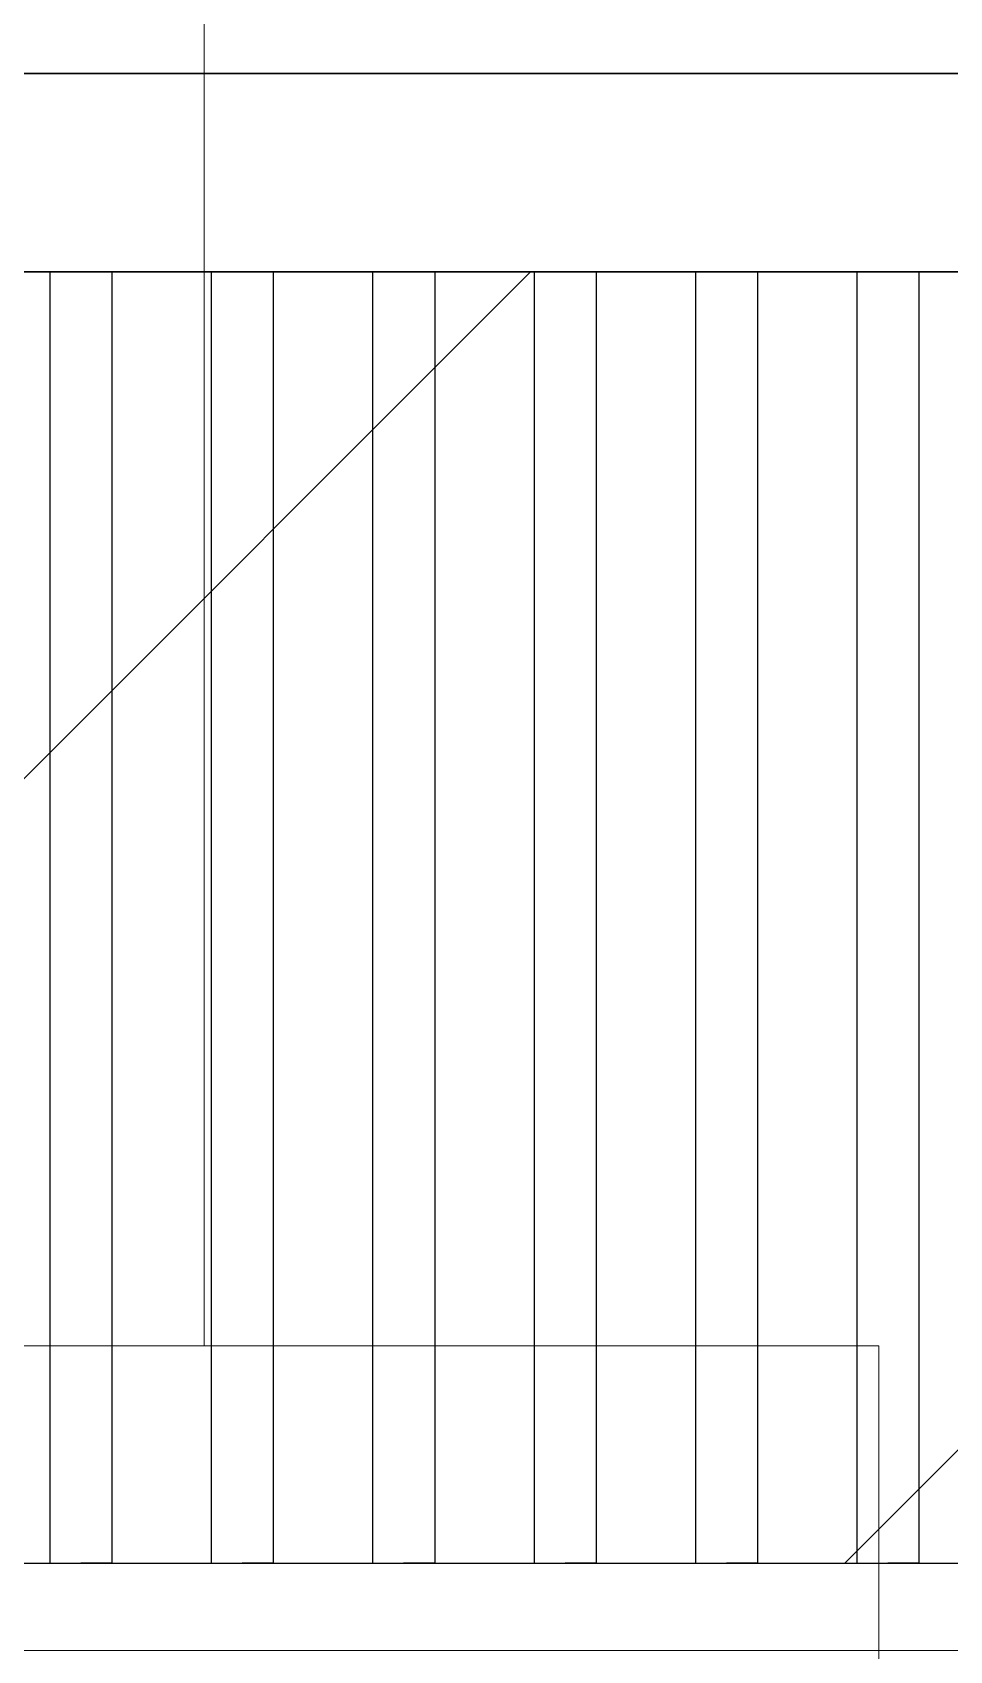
# Model space of a CAD drawing. Header units: millimetres. Extents: x 1734 to 22014, y 983 to 3953.
# Drawn here: x 19620.5 to 19657.4, y 2110.6 to 2175.8 of the extents above; entities that cross this region are included whole.
import ezdxf

# ---------------------------------------------------------------- set-up
doc = ezdxf.new("R2010")
doc.units = ezdxf.units.MM
for name, color, linetype in [('ARREDO_bacchette', 8, 'Continuous'), ('ELEV_hatch', 8, 'Continuous'), ('MATERIALS_transparent glass', 133, 'Continuous'), ('SURVEY_elevation', 1, 'Continuous'), ('SURVEY_frames', 3, 'Continuous')]:
    doc.layers.add(name, color=color, linetype=linetype)
doc.layers.add('LD_light', color=240, linetype='Continuous', lineweight=5)
doc.layers.add('LD_text', color=7, linetype='Continuous', lineweight=9)

msp = doc.modelspace()

# ---------------------------------------------------------------- hatches: boundary and pattern name
at = {"layer": 'MATERIALS_transparent glass'}
h = msp.add_hatch(dxfattribs=at)
h.set_pattern_fill('AR-RROOF', color=144, scale=3, angle=-60.02541, style=0)
h.set_pattern_definition([(45, (27714.01, 8342.93), (64.65784, 172.4209), [1143, -152.4, 381, -76.2]), (45, (27758.73, 8441.54), (-125.544, 17.7809), [228.6, -25.146, 457.2, -57.15]), (45, (27695.153, 8415.673), (244.08336, 316.28462), [609.6, -106.68, 304.8, -76.2])])
h.paths.add_polyline_path([(20593.978, 2166.116), (19605.913, 2166.116), (19605.913, 2114.116), (20593.978, 2114.116)])

# ---------------------------------------------------------------- linework, layer by layer
at = {"layer": 'ARREDO_bacchette'}
for p, q in [((19621.207, 2166.116), (19622.457, 2166.116)), ((19621.207, 2166.116), (19621.207, 2114.116)), ((19623.707, 2166.116), (19622.457, 2166.116)), ((19623.707, 2166.116), (19623.707, 2114.116)), ((19627.707, 2166.116), (19628.957, 2166.116)), ((19627.707, 2166.116), (19627.707, 2114.116)), ((19630.207, 2166.116), (19628.957, 2166.116)), ((19630.207, 2166.116), (19630.207, 2114.116)), ((19634.207, 2166.116), (19635.457, 2166.116)), ((19634.207, 2166.116), (19634.207, 2114.116)), ((19636.707, 2166.116), (19635.457, 2166.116)), ((19636.707, 2166.116), (19636.707, 2114.116)), ((19640.707, 2166.116), (19641.957, 2166.116)), ((19640.707, 2166.116), (19640.707, 2114.116)), ((19643.207, 2166.116), (19641.957, 2166.116)), ((19643.207, 2166.116), (19643.207, 2114.116)), ((19647.207, 2166.116), (19648.457, 2166.116)), ((19647.207, 2166.116), (19647.207, 2114.116)), ((19649.707, 2166.116), (19648.457, 2166.116)), ((19649.707, 2166.116), (19649.707, 2114.116)), ((19653.707, 2166.116), (19654.957, 2166.116)), ((19653.707, 2166.116), (19653.707, 2114.116)), ((19656.207, 2166.116), (19654.957, 2166.116)), ((19656.207, 2166.116), (19656.207, 2114.116)), ((19621.207, 2114.116), (19622.457, 2114.116)), ((19623.707, 2114.116), (19622.457, 2114.116)), ((19627.707, 2114.116), (19628.957, 2114.116)), ((19630.207, 2114.116), (19628.957, 2114.116)), ((19634.207, 2114.116), (19635.457, 2114.116)), ((19636.707, 2114.116), (19635.457, 2114.116)), ((19640.707, 2114.116), (19641.957, 2114.116)), ((19643.207, 2114.116), (19641.957, 2114.116)), ((19647.207, 2114.116), (19648.457, 2114.116)), ((19649.707, 2114.116), (19648.457, 2114.116)), ((19653.707, 2114.116), (19654.957, 2114.116)), ((19656.207, 2114.116), (19654.957, 2114.116))]:
    msp.add_line(p, q, dxfattribs=at)
at = {"layer": 'ELEV_hatch', "color": 144}
msp.add_lwpolyline([(20593.978, 2166.116), (19605.913, 2166.116), (19605.913, 2114.116), (20593.978, 2114.116)], close=True, dxfattribs=at)
at = {"layer": 'LD_light'}
msp.add_line((19608.715, 2110.587), (19758.119, 2110.587), dxfattribs=at)
at = {"layer": 'LD_text'}
msp.add_line((19627.426, 2122.867), (19627.427, 2399.877), dxfattribs=at)
msp.add_lwpolyline([(19602.37, 2122.867), (19654.593, 2122.867), (19654.593, 2096.966), (19602.37, 2096.966)], close=True, dxfattribs=at)
at = {"layer": 'SURVEY_elevation', "color": 144}
msp.add_lwpolyline([(19605.913, 2224.116), (20593.978, 2224.116), (20593.978, 2174.116), (19605.913, 2174.116)], dxfattribs=at)
at = {"layer": 'SURVEY_frames', "color": 144}
for p, q in [((19605.913, 2174.116), (20593.978, 2174.116)), ((19605.913, 2166.116), (20593.978, 2166.116)), ((19605.913, 2114.116), (20593.978, 2114.116))]:
    msp.add_line(p, q, dxfattribs=at)

doc.saveas('drawing.dxf')
